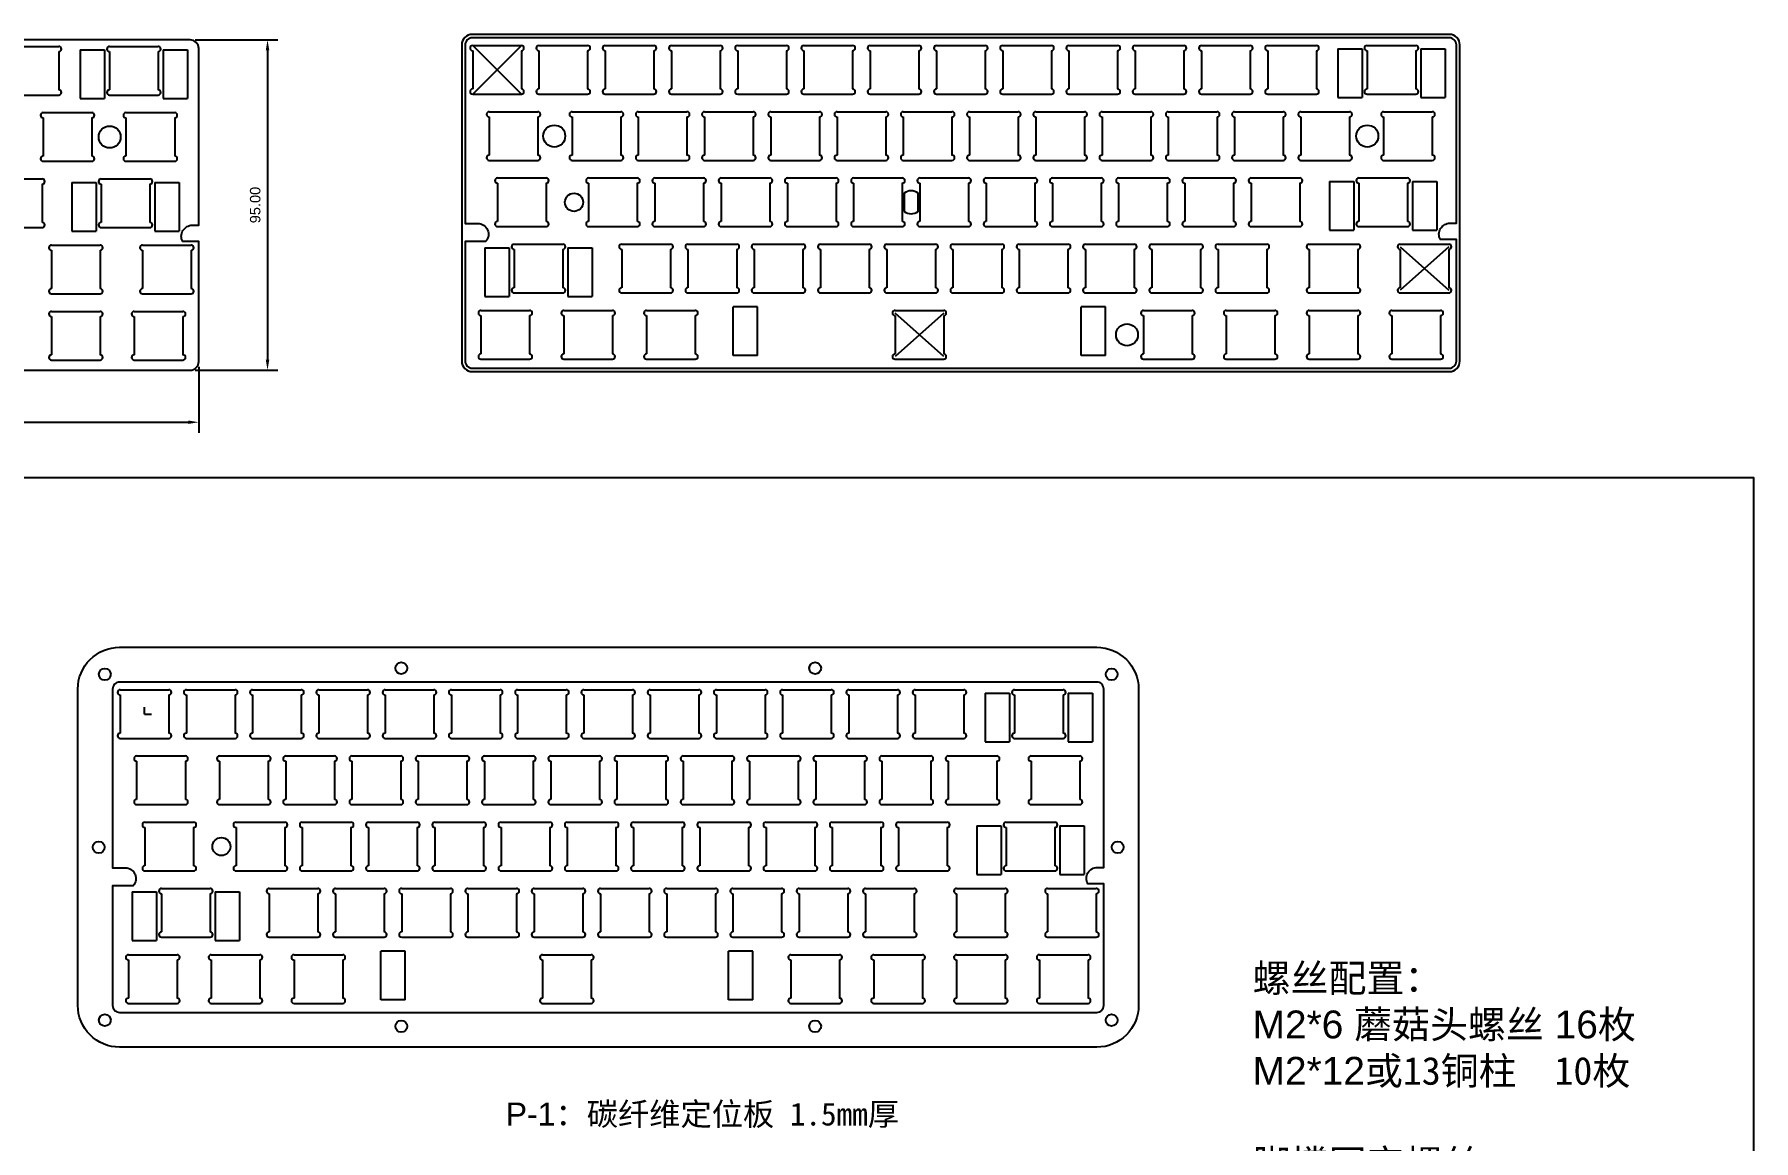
# Model space of a CAD drawing. Header units: millimetres. Extents: x -514 to 1814, y -954 to 381.
# Drawn here: x 225 to 719.4, y 63.1 to 381.2 of the extents above; entities that cross this region are included whole.
import ezdxf

# ---------------------------------------------------------------- set-up
doc = ezdxf.new("R2010")
doc.units = ezdxf.units.MM
doc.layers.get('Defpoints').update_dxf_attribs({"color": 1})
doc.layers.add('mark', color=90, linetype='Continuous', plot=False)
doc.styles.get("Standard").update_dxf_attribs({"font": 'arial.ttf'})
doc.dimstyles.new('Civil-Metric', dxfattribs={"dimtxt": 3, "dimasz": 3, "dimexe": 3, "dimexo": 1.5, "dimgap": 2, "dimtad": 1, "dimzin": 3, "dimdsep": 46, "dimtxsty": 'Standard', "dimcen": 3, "dimazin": 2, "dimtfac": 1, "dimtofl": 0, "dimtmove": 0, "dimatfit": 3, "dimfxl": 1, "dimfrac": 1, "dimtolj": 1, "dimtzin": 0, "dimarcsym": 0})

# ---------------------------------------------------------------- blocks, each defined once
blk = doc.blocks.new('*D1')
at = {"layer": 'Defpoints', "color": 0, "lineweight": -2, "transparency": 16777216}
for p, q in [((271.26, 379.66), (295.05, 379.66)), ((292.05, 376.66), (292.05, 287.66)), ((271.26, 284.66), (295.05, 284.66))]:
    blk.add_line(p, q, dxfattribs=at)
at = {"layer": 'Defpoints', "color": 0, "transparency": 16777216}
for p in [(269.76, 379.66), (269.76, 284.66), (292.05, 284.66)]:
    blk.add_point(p, dxfattribs=at)
for points in [[(291.55, 376.66), (292.55, 376.66), (292.05, 379.66)], [(291.55, 287.66), (292.55, 287.66), (292.05, 284.66)]]:
    blk.add_solid(points, dxfattribs=at)
at = {"layer": 'Defpoints', "color": 0, "transparency": 16777216, "insert": (288.52, 332.16), "char_height": 3, "attachment_point": 5, "rotation": 90}
blk.add_mtext('\\A1;95.00', dxfattribs=at)
blk = doc.blocks.new('*D2')
at = {"layer": 'Defpoints', "color": 0, "lineweight": -2, "transparency": 16777216}
for p, q in [((-12.74, 285.66), (-12.74, 266.69)), ((272.26, 285.66), (272.26, 266.69)), ((-9.74, 269.69), (269.26, 269.69))]:
    blk.add_line(p, q, dxfattribs=at)
at = {"layer": 'Defpoints', "color": 0, "transparency": 16777216}
for p in [(-12.74, 287.16), (272.26, 287.16), (272.26, 269.69)]:
    blk.add_point(p, dxfattribs=at)
for points in [[(-9.74, 270.19), (-9.74, 269.19), (-12.74, 269.69)], [(269.26, 270.19), (269.26, 269.19), (272.26, 269.69)]]:
    blk.add_solid(points, dxfattribs=at)
at = {"layer": 'Defpoints', "color": 0, "transparency": 16777216, "insert": (129.76, 273.22), "char_height": 3, "attachment_point": 5}
blk.add_mtext('\\A1;285.00', dxfattribs=at)

msp = doc.modelspace()

# ---------------------------------------------------------------- linework, layer by layer
for p, q in [((351.039, 378.045), (365.039, 378.045)), ((365.039, 378.045), (351.039, 364.045)), ((351.039, 378.045), (365.039, 364.045)), ((351.039, 376.545), (351.039, 365.545)), ((365.039, 376.545), (365.039, 365.545)), ((370.089, 378.045), (384.089, 378.045)), ((370.089, 376.545), (370.089, 365.545)), ((384.089, 376.545), (384.089, 365.545)), ((389.139, 378.045), (403.139, 378.045)), ((389.139, 376.545), (389.139, 365.545)), ((403.139, 376.545), (403.139, 365.545)), ((408.189, 378.045), (422.189, 378.045)), ((408.189, 376.545), (408.189, 365.545)), ((422.189, 376.545), (422.189, 365.545)), ((427.239, 378.045), (441.239, 378.045)), ((427.239, 376.545), (427.239, 365.545)), ((441.239, 376.545), (441.239, 365.545)), ((446.289, 378.045), (460.289, 378.045)), ((446.289, 376.545), (446.289, 365.545)), ((460.289, 376.545), (460.289, 365.545)), ((465.339, 378.045), (479.339, 378.045)), ((465.339, 376.545), (465.339, 365.545)), ((479.339, 376.545), (479.339, 365.545)), ((484.389, 378.045), (498.389, 378.045)), ((484.389, 376.545), (484.389, 365.545)), ((498.389, 376.545), (498.389, 365.545)), ((503.439, 378.045), (517.439, 378.045)), ((503.439, 376.545), (503.439, 365.545)), ((517.439, 376.545), (517.439, 365.545)), ((522.489, 378.045), (536.489, 378.045)), ((522.489, 376.545), (522.489, 365.545)), ((536.489, 376.545), (536.489, 365.545)), ((541.539, 378.045), (555.539, 378.045)), ((541.539, 376.545), (541.539, 365.545)), ((555.539, 376.545), (555.539, 365.545)), ((560.589, 378.045), (574.589, 378.045)), ((560.589, 376.545), (560.589, 365.545)), ((574.589, 376.545), (574.589, 365.545)), ((579.639, 378.045), (593.639, 378.045)), ((579.639, 376.545), (579.639, 365.545)), ((593.639, 376.545), (593.639, 365.545)), ((599.776, 377.045), (606.776, 377.045)), ((599.776, 377.045), (599.776, 363.045)), ((606.776, 377.045), (606.776, 363.045)), ((608.214, 378.045), (622.214, 378.045)), ((608.214, 376.545), (608.214, 365.545)), ((622.214, 376.545), (622.214, 365.545)), ((623.652, 377.045), (630.652, 377.045)), ((623.652, 377.045), (623.652, 363.045)), ((630.652, 377.045), (630.652, 363.045)), ((351.039, 364.045), (365.039, 364.045)), ((370.089, 364.045), (384.089, 364.045)), ((389.139, 364.045), (403.139, 364.045)), ((408.189, 364.045), (422.189, 364.045)), ((427.239, 364.045), (441.239, 364.045)), ((446.289, 364.045), (460.289, 364.045)), ((465.339, 364.045), (479.339, 364.045)), ((484.389, 364.045), (498.389, 364.045)), ((503.439, 364.045), (517.439, 364.045)), ((522.489, 364.045), (536.489, 364.045)), ((541.539, 364.045), (555.539, 364.045)), ((560.589, 364.045), (574.589, 364.045)), ((579.639, 364.045), (593.639, 364.045)), ((599.776, 363.045), (606.776, 363.045)), ((608.214, 364.045), (622.214, 364.045)), ((623.652, 363.045), (630.652, 363.045)), ((355.801, 358.995), (369.801, 358.995)), ((355.801, 357.495), (355.801, 346.495)), ((369.801, 357.495), (369.801, 346.495)), ((379.614, 358.995), (393.614, 358.995)), ((379.614, 357.495), (379.614, 346.495)), ((393.614, 357.495), (393.614, 346.495)), ((398.664, 358.995), (412.664, 358.995)), ((398.664, 357.495), (398.664, 346.495)), ((412.664, 357.495), (412.664, 346.495)), ((417.714, 358.995), (431.714, 358.995)), ((417.714, 357.495), (417.714, 346.495)), ((431.714, 357.495), (431.714, 346.495)), ((436.764, 358.995), (450.764, 358.995)), ((436.764, 357.495), (436.764, 346.495)), ((450.764, 357.495), (450.764, 346.495)), ((455.814, 358.995), (469.814, 358.995)), ((455.814, 357.495), (455.814, 346.495)), ((469.814, 357.495), (469.814, 346.495)), ((474.864, 358.995), (488.864, 358.995)), ((474.864, 357.495), (474.864, 346.495)), ((488.864, 357.495), (488.864, 346.495)), ((493.914, 358.995), (507.914, 358.995)), ((493.914, 357.495), (493.914, 346.495)), ((507.914, 357.495), (507.914, 346.495)), ((512.964, 358.995), (526.964, 358.995)), ((512.964, 357.495), (512.964, 346.495)), ((526.964, 357.495), (526.964, 346.495)), ((532.014, 358.995), (546.014, 358.995)), ((532.014, 357.495), (532.014, 346.495)), ((546.014, 357.495), (546.014, 346.495)), ((551.064, 358.995), (565.064, 358.995)), ((551.064, 357.495), (551.064, 346.495)), ((565.064, 357.495), (565.064, 346.495)), ((570.114, 358.995), (584.114, 358.995)), ((570.114, 357.495), (570.114, 346.495)), ((584.114, 357.495), (584.114, 346.495)), ((589.164, 358.995), (603.164, 358.995)), ((589.164, 357.495), (589.164, 346.495)), ((603.164, 357.495), (603.164, 346.495)), ((612.976, 358.995), (626.976, 358.995)), ((612.976, 357.495), (612.976, 346.495)), ((626.976, 357.495), (626.976, 346.495)), ((355.801, 344.995), (369.801, 344.995)), ((379.614, 344.995), (393.614, 344.995)), ((398.664, 344.995), (412.664, 344.995)), ((417.714, 344.995), (431.714, 344.995)), ((436.764, 344.995), (450.764, 344.995)), ((455.814, 344.995), (469.814, 344.995)), ((474.864, 344.995), (488.864, 344.995)), ((493.914, 344.995), (507.914, 344.995)), ((512.964, 344.995), (526.964, 344.995)), ((532.014, 344.995), (546.014, 344.995)), ((551.064, 344.995), (565.064, 344.995)), ((570.114, 344.995), (584.114, 344.995)), ((589.164, 344.995), (603.164, 344.995)), ((612.976, 344.995), (626.976, 344.995)), ((358.183, 339.945), (372.183, 339.945)), ((358.183, 338.445), (358.183, 327.445)), ((372.183, 338.445), (372.183, 327.445)), ((384.376, 339.945), (398.376, 339.945)), ((384.376, 338.445), (384.376, 327.445)), ((398.376, 338.445), (398.376, 327.445)), ((403.426, 339.945), (417.426, 339.945)), ((403.426, 338.445), (403.426, 327.445)), ((417.426, 338.445), (417.426, 327.445)), ((422.476, 339.945), (436.476, 339.945)), ((422.476, 338.445), (422.476, 327.445)), ((436.476, 338.445), (436.476, 327.445)), ((441.526, 339.945), (455.526, 339.945)), ((441.526, 338.445), (441.526, 327.445)), ((455.526, 338.445), (455.526, 327.445)), ((460.576, 339.945), (474.576, 339.945)), ((460.576, 338.445), (460.576, 327.445)), ((474.576, 338.445), (474.576, 327.445)), ((479.626, 339.945), (493.626, 339.945)), ((479.626, 338.445), (479.626, 327.445)), ((493.626, 338.445), (493.626, 327.445)), ((498.676, 339.945), (512.676, 339.945)), ((498.676, 338.445), (498.676, 327.445)), ((512.676, 338.445), (512.676, 327.445)), ((517.726, 339.945), (531.726, 339.945)), ((517.726, 338.445), (517.726, 327.445)), ((531.726, 338.445), (531.726, 327.445)), ((536.776, 339.945), (550.776, 339.945)), ((536.776, 338.445), (536.776, 327.445)), ((550.776, 338.445), (550.776, 327.445)), ((555.826, 339.945), (569.826, 339.945)), ((555.826, 338.445), (555.826, 327.445)), ((569.826, 338.445), (569.826, 327.445)), ((574.876, 339.945), (588.876, 339.945)), ((574.876, 338.445), (574.876, 327.445)), ((588.876, 338.445), (588.876, 327.445)), ((597.395, 338.945), (604.395, 338.945)), ((597.395, 338.945), (597.395, 324.945)), ((604.395, 338.945), (604.395, 324.945)), ((605.833, 339.945), (619.833, 339.945)), ((605.833, 338.445), (605.833, 327.445)), ((619.833, 338.445), (619.833, 327.445)), ((621.271, 338.945), (628.271, 338.945)), ((621.271, 338.945), (621.271, 324.945)), ((628.271, 338.945), (628.271, 324.945)), ((358.183, 325.945), (372.183, 325.945)), ((384.376, 325.945), (398.376, 325.945)), ((403.426, 325.945), (417.426, 325.945)), ((422.476, 325.945), (436.476, 325.945)), ((441.526, 325.945), (455.526, 325.945)), ((460.576, 325.945), (474.576, 325.945)), ((479.626, 325.945), (493.626, 325.945)), ((498.676, 325.945), (512.676, 325.945)), ((517.726, 325.945), (531.726, 325.945)), ((536.776, 325.945), (550.776, 325.945)), ((555.826, 325.945), (569.826, 325.945)), ((574.876, 325.945), (588.876, 325.945)), ((597.395, 324.945), (604.395, 324.945)), ((605.833, 325.945), (619.833, 325.945)), ((621.271, 324.945), (628.271, 324.945)), ((354.507, 319.895), (361.507, 319.895)), ((354.507, 319.895), (354.507, 305.895)), ((361.507, 319.895), (361.507, 305.895)), ((362.945, 320.895), (376.945, 320.895)), ((362.945, 319.395), (362.945, 308.395)), ((376.945, 319.395), (376.945, 308.395)), ((378.383, 319.895), (385.383, 319.895)), ((378.383, 319.895), (378.383, 305.895)), ((385.383, 319.895), (385.383, 305.895)), ((393.901, 320.895), (407.901, 320.895)), ((393.901, 319.395), (393.901, 308.395)), ((407.901, 319.395), (407.901, 308.395)), ((412.951, 320.895), (426.951, 320.895)), ((412.951, 319.395), (412.951, 308.395)), ((426.951, 319.395), (426.951, 308.395)), ((432.001, 320.895), (446.001, 320.895)), ((432.001, 319.395), (432.001, 308.395)), ((446.001, 319.395), (446.001, 308.395)), ((451.051, 320.895), (465.051, 320.895)), ((451.051, 319.395), (451.051, 308.395)), ((465.051, 319.395), (465.051, 308.395)), ((470.101, 320.895), (484.101, 320.895)), ((470.101, 319.395), (470.101, 308.395)), ((484.101, 319.395), (484.101, 308.395)), ((489.151, 320.895), (503.151, 320.895)), ((489.151, 319.395), (489.151, 308.395)), ((503.151, 319.395), (503.151, 308.395)), ((508.201, 320.895), (522.201, 320.895)), ((508.201, 319.395), (508.201, 308.395)), ((522.201, 319.395), (522.201, 308.395)), ((527.251, 320.895), (541.251, 320.895)), ((527.251, 319.395), (527.251, 308.395)), ((541.251, 319.395), (541.251, 308.395)), ((546.301, 320.895), (560.301, 320.895)), ((546.301, 319.395), (546.301, 308.395)), ((560.301, 319.395), (560.301, 308.395)), ((565.351, 320.895), (579.351, 320.895)), ((565.351, 319.395), (565.351, 308.395)), ((579.351, 319.395), (579.351, 308.395)), ((591.545, 320.895), (605.545, 320.895)), ((591.545, 319.395), (591.545, 308.395)), ((605.545, 319.395), (605.545, 308.395)), ((617.739, 320.895), (631.739, 320.895)), ((631.739, 320.145), (617.739, 307.645)), ((617.739, 320.145), (631.739, 307.645)), ((617.739, 319.395), (617.739, 308.395)), ((631.739, 319.395), (631.739, 308.395)), ((362.945, 306.895), (376.945, 306.895)), ((393.901, 306.895), (407.901, 306.895)), ((412.951, 306.895), (426.951, 306.895)), ((432.001, 306.895), (446.001, 306.895)), ((451.051, 306.895), (465.051, 306.895)), ((470.101, 306.895), (484.101, 306.895)), ((489.151, 306.895), (503.151, 306.895)), ((508.201, 306.895), (522.201, 306.895)), ((527.251, 306.895), (541.251, 306.895)), ((546.301, 306.895), (560.301, 306.895)), ((565.351, 306.895), (579.351, 306.895)), ((591.545, 306.895), (605.545, 306.895)), ((617.739, 306.895), (631.739, 306.895)), ((353.42, 301.845), (367.42, 301.845)), ((354.507, 305.895), (361.507, 305.895)), ((377.233, 301.845), (391.233, 301.845)), ((378.383, 305.895), (385.383, 305.895)), ((401.045, 301.845), (415.045, 301.845)), ((425.983, 288.845), (425.983, 302.845)), ((432.983, 302.845), (425.983, 302.845)), ((432.983, 288.845), (432.983, 302.845)), ((472.483, 301.845), (486.483, 301.845)), ((525.983, 288.845), (525.983, 302.845)), ((532.983, 302.845), (525.983, 302.845)), ((532.983, 288.845), (532.983, 302.845)), ((543.92, 301.845), (557.92, 301.845)), ((567.733, 301.845), (581.733, 301.845)), ((591.545, 301.845), (605.545, 301.845)), ((615.358, 301.845), (629.358, 301.845)), ((353.42, 300.345), (353.42, 289.345)), ((367.42, 300.345), (367.42, 289.345)), ((377.233, 300.345), (377.233, 289.345)), ((391.233, 300.345), (391.233, 289.345)), ((401.045, 300.345), (401.045, 289.345)), ((415.045, 300.345), (415.045, 289.345)), ((486.483, 301.095), (472.483, 288.595)), ((486.483, 288.595), (472.483, 301.095)), ((472.483, 300.345), (472.483, 289.345)), ((486.483, 300.345), (486.483, 289.345)), ((543.92, 300.345), (543.92, 289.345)), ((557.92, 300.345), (557.92, 289.345)), ((567.733, 300.345), (567.733, 289.345)), ((581.733, 300.345), (581.733, 289.345)), ((591.545, 300.345), (591.545, 289.345)), ((605.545, 300.345), (605.545, 289.345)), ((615.358, 300.345), (615.358, 289.345)), ((629.358, 300.345), (629.358, 289.345)), ((353.42, 287.845), (367.42, 287.845)), ((377.233, 287.845), (391.233, 287.845)), ((401.045, 287.845), (415.045, 287.845)), ((432.983, 288.845), (425.983, 288.845)), ((472.483, 287.845), (486.483, 287.845)), ((532.983, 288.845), (525.983, 288.845)), ((543.92, 287.845), (557.92, 287.845)), ((567.733, 287.845), (581.733, 287.845)), ((591.545, 287.845), (605.545, 287.845)), ((615.358, 287.845), (629.358, 287.845)), ((249.661, 192.751), (263.661, 192.751)), ((249.661, 191.251), (249.661, 180.251)), ((263.661, 191.251), (263.661, 180.251)), ((268.711, 192.751), (282.711, 192.751)), ((268.711, 191.251), (268.711, 180.251)), ((282.711, 191.251), (282.711, 180.251)), ((287.761, 192.751), (301.761, 192.751)), ((287.761, 191.251), (287.761, 180.251)), ((301.761, 191.251), (301.761, 180.251)), ((306.811, 192.751), (320.811, 192.751)), ((306.811, 191.251), (306.811, 180.251)), ((320.811, 191.251), (320.811, 180.251)), ((325.861, 192.751), (339.861, 192.751)), ((325.861, 191.251), (325.861, 180.251)), ((339.861, 191.251), (339.861, 180.251)), ((344.911, 192.751), (358.911, 192.751)), ((344.911, 191.251), (344.911, 180.251)), ((358.911, 191.251), (358.911, 180.251)), ((363.961, 192.751), (377.961, 192.751)), ((363.961, 191.251), (363.961, 180.251)), ((377.961, 191.251), (377.961, 180.251)), ((383.011, 192.751), (397.011, 192.751)), ((383.011, 191.251), (383.011, 180.251)), ((397.011, 191.251), (397.011, 180.251)), ((402.061, 192.751), (416.061, 192.751)), ((402.061, 191.251), (402.061, 180.251)), ((416.061, 191.251), (416.061, 180.251)), ((421.111, 192.751), (435.111, 192.751)), ((421.111, 191.251), (421.111, 180.251)), ((435.111, 191.251), (435.111, 180.251)), ((440.161, 192.751), (454.161, 192.751)), ((440.161, 191.251), (440.161, 180.251)), ((454.161, 191.251), (454.161, 180.251)), ((459.211, 192.751), (473.211, 192.751)), ((459.211, 191.251), (459.211, 180.251)), ((473.211, 191.251), (473.211, 180.251)), ((478.261, 192.751), (492.261, 192.751)), ((478.261, 191.251), (478.261, 180.251)), ((492.261, 191.251), (492.261, 180.251)), ((498.398, 191.751), (505.398, 191.751)), ((498.398, 191.751), (498.398, 177.751)), ((505.398, 191.751), (505.398, 177.751)), ((506.836, 192.751), (520.836, 192.751)), ((506.836, 191.251), (506.836, 180.251)), ((520.836, 191.251), (520.836, 180.251)), ((522.274, 191.751), (529.274, 191.751)), ((522.274, 191.751), (522.274, 177.751)), ((529.274, 191.751), (529.274, 177.751)), ((249.661, 178.751), (263.661, 178.751)), ((268.711, 178.751), (282.711, 178.751)), ((287.761, 178.751), (301.761, 178.751)), ((306.811, 178.751), (320.811, 178.751)), ((325.861, 178.751), (339.861, 178.751)), ((344.911, 178.751), (358.911, 178.751)), ((363.961, 178.751), (377.961, 178.751)), ((383.011, 178.751), (397.011, 178.751)), ((402.061, 178.751), (416.061, 178.751)), ((421.111, 178.751), (435.111, 178.751)), ((440.161, 178.751), (454.161, 178.751)), ((459.211, 178.751), (473.211, 178.751)), ((478.261, 178.751), (492.261, 178.751)), ((506.836, 178.751), (520.836, 178.751)), ((254.423, 173.701), (268.423, 173.701)), ((278.236, 173.701), (292.236, 173.701)), ((297.286, 173.701), (311.286, 173.701)), ((316.336, 173.701), (330.336, 173.701)), ((335.386, 173.701), (349.386, 173.701)), ((354.436, 173.701), (368.436, 173.701)), ((373.486, 173.701), (387.486, 173.701)), ((392.536, 173.701), (406.536, 173.701)), ((411.586, 173.701), (425.586, 173.701)), ((430.636, 173.701), (444.636, 173.701)), ((449.686, 173.701), (463.686, 173.701)), ((468.736, 173.701), (482.736, 173.701)), ((487.786, 173.701), (501.786, 173.701)), ((498.398, 177.751), (505.398, 177.751)), ((511.598, 173.701), (525.598, 173.701)), ((522.274, 177.751), (529.274, 177.751)), ((254.423, 172.201), (254.423, 161.201)), ((268.423, 172.201), (268.423, 161.201)), ((278.236, 172.201), (278.236, 161.201)), ((292.236, 172.201), (292.236, 161.201)), ((297.286, 172.201), (297.286, 161.201)), ((311.286, 172.201), (311.286, 161.201)), ((316.336, 172.201), (316.336, 161.201)), ((330.336, 172.201), (330.336, 161.201)), ((335.386, 172.201), (335.386, 161.201)), ((349.386, 172.201), (349.386, 161.201)), ((354.436, 172.201), (354.436, 161.201)), ((368.436, 172.201), (368.436, 161.201)), ((373.486, 172.201), (373.486, 161.201)), ((387.486, 172.201), (387.486, 161.201)), ((392.536, 172.201), (392.536, 161.201)), ((406.536, 172.201), (406.536, 161.201)), ((411.586, 172.201), (411.586, 161.201)), ((425.586, 172.201), (425.586, 161.201)), ((430.636, 172.201), (430.636, 161.201)), ((444.636, 172.201), (444.636, 161.201)), ((449.686, 172.201), (449.686, 161.201)), ((463.686, 172.201), (463.686, 161.201)), ((468.736, 172.201), (468.736, 161.201)), ((482.736, 172.201), (482.736, 161.201)), ((487.786, 172.201), (487.786, 161.201)), ((501.786, 172.201), (501.786, 161.201)), ((511.598, 172.201), (511.598, 161.201)), ((525.598, 172.201), (525.598, 161.201)), ((254.423, 159.701), (268.423, 159.701)), ((278.236, 159.701), (292.236, 159.701)), ((297.286, 159.701), (311.286, 159.701)), ((316.336, 159.701), (330.336, 159.701)), ((335.386, 159.701), (349.386, 159.701)), ((354.436, 159.701), (368.436, 159.701)), ((373.486, 159.701), (387.486, 159.701)), ((392.536, 159.701), (406.536, 159.701)), ((411.586, 159.701), (425.586, 159.701)), ((430.636, 159.701), (444.636, 159.701)), ((449.686, 159.701), (463.686, 159.701)), ((468.736, 159.701), (482.736, 159.701)), ((487.786, 159.701), (501.786, 159.701)), ((511.598, 159.701), (525.598, 159.701)), ((256.805, 154.651), (270.805, 154.651)), ((282.998, 154.651), (296.998, 154.651)), ((302.048, 154.651), (316.048, 154.651)), ((321.098, 154.651), (335.098, 154.651)), ((340.148, 154.651), (354.148, 154.651)), ((359.198, 154.651), (373.198, 154.651)), ((378.248, 154.651), (392.248, 154.651)), ((397.298, 154.651), (411.298, 154.651)), ((416.348, 154.651), (430.348, 154.651)), ((435.398, 154.651), (449.398, 154.651)), ((454.448, 154.651), (468.448, 154.651)), ((473.498, 154.651), (487.498, 154.651)), ((496.017, 153.651), (503.017, 153.651)), ((496.017, 153.651), (496.017, 139.651)), ((503.017, 153.651), (503.017, 139.651)), ((504.455, 154.651), (518.455, 154.651)), ((519.893, 153.651), (526.893, 153.651)), ((519.893, 153.651), (519.893, 139.651)), ((526.893, 153.651), (526.893, 139.651)), ((256.805, 153.151), (256.805, 142.151)), ((270.805, 153.151), (270.805, 142.151)), ((282.998, 153.151), (282.998, 142.151)), ((296.998, 153.151), (296.998, 142.151)), ((302.048, 153.151), (302.048, 142.151)), ((316.048, 153.151), (316.048, 142.151)), ((321.098, 153.151), (321.098, 142.151)), ((335.098, 153.151), (335.098, 142.151)), ((340.148, 153.151), (340.148, 142.151)), ((354.148, 153.151), (354.148, 142.151)), ((359.198, 153.151), (359.198, 142.151)), ((373.198, 153.151), (373.198, 142.151)), ((378.248, 153.151), (378.248, 142.151)), ((392.248, 153.151), (392.248, 142.151)), ((397.298, 153.151), (397.298, 142.151)), ((411.298, 153.151), (411.298, 142.151)), ((416.348, 153.151), (416.348, 142.151)), ((430.348, 153.151), (430.348, 142.151)), ((435.398, 153.151), (435.398, 142.151)), ((449.398, 153.151), (449.398, 142.151)), ((454.448, 153.151), (454.448, 142.151)), ((468.448, 153.151), (468.448, 142.151)), ((473.498, 153.151), (473.498, 142.151)), ((487.498, 153.151), (487.498, 142.151)), ((504.455, 153.151), (504.455, 142.151)), ((518.455, 153.151), (518.455, 142.151)), ((256.805, 140.651), (270.805, 140.651)), ((282.998, 140.651), (296.998, 140.651)), ((302.048, 140.651), (316.048, 140.651)), ((321.098, 140.651), (335.098, 140.651)), ((340.148, 140.651), (354.148, 140.651)), ((359.198, 140.651), (373.198, 140.651)), ((378.248, 140.651), (392.248, 140.651)), ((397.298, 140.651), (411.298, 140.651)), ((416.348, 140.651), (430.348, 140.651)), ((435.398, 140.651), (449.398, 140.651)), ((454.448, 140.651), (468.448, 140.651)), ((473.498, 140.651), (487.498, 140.651)), ((496.017, 139.651), (503.017, 139.651)), ((504.455, 140.651), (518.455, 140.651)), ((519.893, 139.651), (526.893, 139.651)), ((253.129, 134.601), (260.129, 134.601)), ((253.129, 134.601), (253.129, 120.601)), ((260.129, 134.601), (260.129, 120.601)), ((261.567, 135.601), (275.567, 135.601)), ((261.567, 134.101), (261.567, 123.101)), ((275.567, 134.101), (275.567, 123.101)), ((277.005, 134.601), (284.005, 134.601)), ((277.005, 134.601), (277.005, 120.601)), ((284.005, 134.601), (284.005, 120.601)), ((292.523, 135.601), (306.523, 135.601)), ((292.523, 134.101), (292.523, 123.101)), ((306.523, 134.101), (306.523, 123.101)), ((311.573, 135.601), (325.573, 135.601)), ((311.573, 134.101), (311.573, 123.101)), ((325.573, 134.101), (325.573, 123.101)), ((330.623, 135.601), (344.623, 135.601)), ((330.623, 134.101), (330.623, 123.101)), ((344.623, 134.101), (344.623, 123.101)), ((349.673, 135.601), (363.673, 135.601)), ((349.673, 134.101), (349.673, 123.101)), ((363.673, 134.101), (363.673, 123.101)), ((368.723, 135.601), (382.723, 135.601)), ((368.723, 134.101), (368.723, 123.101)), ((382.723, 134.101), (382.723, 123.101)), ((387.773, 135.601), (401.773, 135.601)), ((387.773, 134.101), (387.773, 123.101)), ((401.773, 134.101), (401.773, 123.101)), ((406.823, 135.601), (420.823, 135.601)), ((406.823, 134.101), (406.823, 123.101)), ((420.823, 134.101), (420.823, 123.101)), ((425.873, 135.601), (439.873, 135.601)), ((425.873, 134.101), (425.873, 123.101)), ((439.873, 134.101), (439.873, 123.101)), ((444.923, 135.601), (458.923, 135.601)), ((444.923, 134.101), (444.923, 123.101)), ((458.923, 134.101), (458.923, 123.101)), ((463.973, 135.601), (477.973, 135.601)), ((463.973, 134.101), (463.973, 123.101)), ((477.973, 134.101), (477.973, 123.101)), ((490.167, 135.601), (504.167, 135.601)), ((490.167, 134.101), (490.167, 123.101)), ((504.167, 134.101), (504.167, 123.101)), ((516.361, 135.601), (530.361, 135.601)), ((516.361, 134.101), (516.361, 123.101)), ((530.361, 134.101), (530.361, 123.101)), ((253.129, 120.601), (260.129, 120.601)), ((261.567, 121.601), (275.567, 121.601)), ((277.005, 120.601), (284.005, 120.601)), ((292.523, 121.601), (306.523, 121.601)), ((311.573, 121.601), (325.573, 121.601)), ((330.623, 121.601), (344.623, 121.601)), ((349.673, 121.601), (363.673, 121.601)), ((368.723, 121.601), (382.723, 121.601)), ((387.773, 121.601), (401.773, 121.601)), ((406.823, 121.601), (420.823, 121.601)), ((425.873, 121.601), (439.873, 121.601)), ((444.923, 121.601), (458.923, 121.601)), ((463.973, 121.601), (477.973, 121.601)), ((490.167, 121.601), (504.167, 121.601)), ((516.361, 121.601), (530.361, 121.601)), ((252.042, 116.551), (266.042, 116.551)), ((252.042, 115.051), (252.042, 104.051)), ((266.042, 115.051), (266.042, 104.051)), ((275.855, 116.551), (289.855, 116.551)), ((275.855, 115.051), (275.855, 104.051)), ((289.855, 115.051), (289.855, 104.051)), ((299.667, 116.551), (313.667, 116.551)), ((299.667, 115.051), (299.667, 104.051)), ((313.667, 115.051), (313.667, 104.051)), ((324.605, 103.551), (324.605, 117.551)), ((331.605, 117.551), (324.605, 117.551)), ((331.605, 103.551), (331.605, 117.551)), ((371.105, 116.551), (385.105, 116.551)), ((371.105, 115.051), (371.105, 104.051)), ((385.105, 115.051), (385.105, 104.051)), ((424.605, 103.551), (424.605, 117.551)), ((431.605, 117.551), (424.605, 117.551)), ((431.605, 103.551), (431.605, 117.551)), ((442.542, 116.551), (456.542, 116.551)), ((442.542, 115.051), (442.542, 104.051)), ((456.542, 115.051), (456.542, 104.051)), ((466.355, 116.551), (480.355, 116.551)), ((466.355, 115.051), (466.355, 104.051)), ((480.355, 115.051), (480.355, 104.051)), ((490.167, 116.551), (504.167, 116.551)), ((490.167, 115.051), (490.167, 104.051)), ((504.167, 115.051), (504.167, 104.051)), ((513.98, 116.551), (527.98, 116.551)), ((513.98, 115.051), (513.98, 104.051)), ((527.98, 115.051), (527.98, 104.051)), ((252.042, 102.551), (266.042, 102.551)), ((275.855, 102.551), (289.855, 102.551)), ((299.667, 102.551), (313.667, 102.551)), ((331.605, 103.551), (324.605, 103.551)), ((371.105, 102.551), (385.105, 102.551)), ((431.605, 103.551), (424.605, 103.551)), ((442.542, 102.551), (456.542, 102.551)), ((466.355, 102.551), (480.355, 102.551)), ((490.167, 102.551), (504.167, 102.551)), ((513.98, 102.551), (527.98, 102.551))]:
    msp.add_line(p, q)
for points in [[(347.889, 287.245, 0.4142136), (350.889, 284.245), (631.889, 284.245, 0.4142136), (634.889, 287.245), (634.889, 378.245, 0.4142136), (631.889, 381.245), (350.889, 381.245, 0.4142136), (347.889, 378.245)], [(475.076, 330.339, 0.3428924), (479.126, 330.339), (479.126, 335.551, 0.3428924), (475.076, 335.551)], [(530.511, 89.951), (249.511, 89.951, -0.4142136), (237.511, 101.951), (237.511, 192.951, -0.4142136), (249.511, 204.951), (530.511, 204.951, -0.4142136), (542.511, 192.951), (542.511, 101.951, -0.4142136)]]:
    msp.add_lwpolyline(points, format="xyb", close=True)
msp.add_lwpolyline([(-513.821, 253.79), (719.362, 253.79), (719.362, -242.948), (-513.821, -242.948)], close=True)
for centre, radius in [((374.501, 351.995), 3.15), ((608.276, 351.995), 3.15), ((380.183, 332.945), 2.6), ((539.189, 294.845), 3.15), ((245.268, 197.194), 1.7), ((330.511, 198.951), 1.7), ((449.511, 198.951), 1.7), ((534.754, 197.194), 1.7), ((243.511, 147.451), 1.7), ((278.805, 147.651), 2.6), ((536.511, 147.451), 1.7), ((245.268, 97.709), 1.7), ((534.754, 97.709), 1.7), ((330.511, 95.951), 1.7), ((449.511, 95.951), 1.7)]:
    msp.add_circle(centre, radius)
for centre, start, end in [((351.039, 377.295), 90, 270), ((365.039, 377.295), 270, 90), ((370.089, 377.295), 90, 270), ((384.089, 377.295), 270, 90), ((389.139, 377.295), 90, 270), ((403.139, 377.295), 270, 90), ((408.189, 377.295), 90, 270), ((422.189, 377.295), 270, 90), ((427.239, 377.295), 90, 270), ((441.239, 377.295), 270, 90), ((446.289, 377.295), 90, 270), ((460.289, 377.295), 270, 90), ((465.339, 377.295), 90, 270), ((479.339, 377.295), 270, 90), ((484.389, 377.295), 90, 270), ((498.389, 377.295), 270, 90), ((503.439, 377.295), 90, 270), ((517.439, 377.295), 270, 90), ((522.489, 377.295), 90, 270), ((536.489, 377.295), 270, 90), ((541.539, 377.295), 90, 270), ((555.539, 377.295), 270, 90), ((560.589, 377.295), 90, 270), ((574.589, 377.295), 270, 90), ((579.639, 377.295), 90, 270), ((593.639, 377.295), 270, 90), ((608.214, 377.295), 90, 270), ((622.214, 377.295), 270, 90), ((351.039, 364.795), 90, 270), ((365.039, 364.795), 270, 90), ((370.089, 364.795), 90, 270), ((384.089, 364.795), 270, 90), ((389.139, 364.795), 90, 270), ((403.139, 364.795), 270, 90), ((408.189, 364.795), 90, 270), ((422.189, 364.795), 270, 90), ((427.239, 364.795), 90, 270), ((441.239, 364.795), 270, 90), ((446.289, 364.795), 90, 270), ((460.289, 364.795), 270, 90), ((465.339, 364.795), 90, 270), ((479.339, 364.795), 270, 90), ((484.389, 364.795), 90, 270), ((498.389, 364.795), 270, 90), ((503.439, 364.795), 90, 270), ((517.439, 364.795), 270, 90), ((522.489, 364.795), 90, 270), ((536.489, 364.795), 270, 90), ((541.539, 364.795), 90, 270), ((555.539, 364.795), 270, 90), ((560.589, 364.795), 90, 270), ((574.589, 364.795), 270, 90), ((579.639, 364.795), 90, 270), ((593.639, 364.795), 270, 90), ((608.214, 364.795), 90, 270), ((622.214, 364.795), 270, 90), ((355.801, 358.245), 90, 270), ((369.801, 358.245), 270, 90), ((379.614, 358.245), 90, 270), ((393.614, 358.245), 270, 90), ((398.664, 358.245), 90, 270), ((412.664, 358.245), 270, 90), ((417.714, 358.245), 90, 270), ((431.714, 358.245), 270, 90), ((436.764, 358.245), 90, 270), ((450.764, 358.245), 270, 90), ((455.814, 358.245), 90, 270), ((469.814, 358.245), 270, 90), ((474.864, 358.245), 90, 270), ((488.864, 358.245), 270, 90), ((493.914, 358.245), 90, 270), ((507.914, 358.245), 270, 90), ((512.964, 358.245), 90, 270), ((526.964, 358.245), 270, 90), ((532.014, 358.245), 90, 270), ((546.014, 358.245), 270, 90), ((551.064, 358.245), 90, 270), ((565.064, 358.245), 270, 90), ((570.114, 358.245), 90, 270), ((584.114, 358.245), 270, 90), ((589.164, 358.245), 90, 270), ((603.164, 358.245), 270, 90), ((612.976, 358.245), 90, 270), ((626.976, 358.245), 270, 90), ((355.801, 345.745), 90, 270), ((369.801, 345.745), 270, 90), ((379.614, 345.745), 90, 270), ((393.614, 345.745), 270, 90), ((398.664, 345.745), 90, 270), ((412.664, 345.745), 270, 90), ((417.714, 345.745), 90, 270), ((431.714, 345.745), 270, 90), ((436.764, 345.745), 90, 270), ((450.764, 345.745), 270, 90), ((455.814, 345.745), 90, 270), ((469.814, 345.745), 270, 90), ((474.864, 345.745), 90, 270), ((488.864, 345.745), 270, 90), ((493.914, 345.745), 90, 270), ((507.914, 345.745), 270, 90), ((512.964, 345.745), 90, 270), ((526.964, 345.745), 270, 90), ((532.014, 345.745), 90, 270), ((546.014, 345.745), 270, 90), ((551.064, 345.745), 90, 270), ((565.064, 345.745), 270, 90), ((570.114, 345.745), 90, 270), ((584.114, 345.745), 270, 90), ((589.164, 345.745), 90, 270), ((603.164, 345.745), 270, 90), ((612.976, 345.745), 90, 270), ((626.976, 345.745), 270, 90), ((358.183, 339.195), 90, 270), ((372.183, 339.195), 270, 90), ((384.376, 339.195), 90, 270), ((398.376, 339.195), 270, 90), ((403.426, 339.195), 90, 270), ((417.426, 339.195), 270, 90), ((422.476, 339.195), 90, 270), ((436.476, 339.195), 270, 90), ((441.526, 339.195), 90, 270), ((455.526, 339.195), 270, 90), ((460.576, 339.195), 90, 270), ((474.576, 339.195), 270, 90), ((479.626, 339.195), 90, 270), ((493.626, 339.195), 270, 90), ((498.676, 339.195), 90, 270), ((512.676, 339.195), 270, 90), ((517.726, 339.195), 90, 270), ((531.726, 339.195), 270, 90), ((536.776, 339.195), 90, 270), ((550.776, 339.195), 270, 90), ((555.826, 339.195), 90, 270), ((569.826, 339.195), 270, 90), ((574.876, 339.195), 90, 270), ((588.876, 339.195), 270, 90), ((605.833, 339.195), 90, 270), ((619.833, 339.195), 270, 90), ((358.183, 326.695), 90, 270), ((372.183, 326.695), 270, 90), ((384.376, 326.695), 90, 270), ((398.376, 326.695), 270, 90), ((403.426, 326.695), 90, 270), ((417.426, 326.695), 270, 90), ((422.476, 326.695), 90, 270), ((436.476, 326.695), 270, 90), ((441.526, 326.695), 90, 270), ((455.526, 326.695), 270, 90), ((460.576, 326.695), 90, 270), ((474.576, 326.695), 270, 90), ((479.626, 326.695), 90, 270), ((493.626, 326.695), 270, 90), ((498.676, 326.695), 90, 270), ((512.676, 326.695), 270, 90), ((517.726, 326.695), 90, 270), ((531.726, 326.695), 270, 90), ((536.776, 326.695), 90, 270), ((550.776, 326.695), 270, 90), ((555.826, 326.695), 90, 270), ((569.826, 326.695), 270, 90), ((574.876, 326.695), 90, 270), ((588.876, 326.695), 270, 90), ((605.833, 326.695), 90, 270), ((619.833, 326.695), 270, 90), ((362.945, 320.145), 90, 270), ((376.945, 320.145), 270, 90), ((393.901, 320.145), 90, 270), ((407.901, 320.145), 270, 90), ((412.951, 320.145), 90, 270), ((426.951, 320.145), 270, 90), ((432.001, 320.145), 90, 270), ((446.001, 320.145), 270, 90), ((451.051, 320.145), 90, 270), ((465.051, 320.145), 270, 90), ((470.101, 320.145), 90, 270), ((484.101, 320.145), 270, 90), ((489.151, 320.145), 90, 270), ((503.151, 320.145), 270, 90), ((508.201, 320.145), 90, 270), ((522.201, 320.145), 270, 90), ((527.251, 320.145), 90, 270), ((541.251, 320.145), 270, 90), ((546.301, 320.145), 90, 270), ((560.301, 320.145), 270, 90), ((565.351, 320.145), 90, 270), ((579.351, 320.145), 270, 90), ((591.545, 320.145), 90, 270), ((605.545, 320.145), 270, 90), ((617.739, 320.145), 90, 270), ((631.739, 320.145), 270, 90), ((362.945, 307.645), 90, 270), ((376.945, 307.645), 270, 90), ((393.901, 307.645), 90, 270), ((407.901, 307.645), 270, 90), ((412.951, 307.645), 90, 270), ((426.951, 307.645), 270, 90), ((432.001, 307.645), 90, 270), ((446.001, 307.645), 270, 90), ((451.051, 307.645), 90, 270), ((465.051, 307.645), 270, 90), ((470.101, 307.645), 90, 270), ((484.101, 307.645), 270, 90), ((489.151, 307.645), 90, 270), ((503.151, 307.645), 270, 90), ((508.201, 307.645), 90, 270), ((522.201, 307.645), 270, 90), ((527.251, 307.645), 90, 270), ((541.251, 307.645), 270, 90), ((546.301, 307.645), 90, 270), ((560.301, 307.645), 270, 90), ((565.351, 307.645), 90, 270), ((579.351, 307.645), 270, 90), ((591.545, 307.645), 90, 270), ((605.545, 307.645), 270, 90), ((617.739, 307.645), 90, 270), ((631.739, 307.645), 270, 90), ((353.42, 301.095), 90, 270), ((367.42, 301.095), 270, 90), ((377.233, 301.095), 90, 270), ((391.233, 301.095), 270, 90), ((401.045, 301.095), 90, 270), ((415.045, 301.095), 270, 90), ((472.483, 301.095), 90, 270), ((486.483, 301.095), 270, 90), ((543.92, 301.095), 90, 270), ((557.92, 301.095), 270, 90), ((567.733, 301.095), 90, 270), ((581.733, 301.095), 270, 90), ((591.545, 301.095), 90, 270), ((605.545, 301.095), 270, 90), ((615.358, 301.095), 90, 270), ((629.358, 301.095), 270, 90), ((353.42, 288.595), 90, 270), ((367.42, 288.595), 270, 90), ((377.233, 288.595), 90, 270), ((391.233, 288.595), 270, 90), ((401.045, 288.595), 90, 270), ((415.045, 288.595), 270, 90), ((472.483, 288.595), 90, 270), ((486.483, 288.595), 270, 90), ((543.92, 288.595), 90, 270), ((557.92, 288.595), 270, 90), ((567.733, 288.595), 90, 270), ((581.733, 288.595), 270, 90), ((591.545, 288.595), 90, 270), ((605.545, 288.595), 270, 90), ((615.358, 288.595), 90, 270), ((629.358, 288.595), 270, 90), ((249.661, 192.001), 90, 270), ((263.661, 192.001), 270, 90), ((268.711, 192.001), 90, 270), ((282.711, 192.001), 270, 90), ((287.761, 192.001), 90, 270), ((301.761, 192.001), 270, 90), ((306.811, 192.001), 90, 270), ((320.811, 192.001), 270, 90), ((325.861, 192.001), 90, 270), ((339.861, 192.001), 270, 90), ((344.911, 192.001), 90, 270), ((358.911, 192.001), 270, 90), ((363.961, 192.001), 90, 270), ((377.961, 192.001), 270, 90), ((383.011, 192.001), 90, 270), ((397.011, 192.001), 270, 90), ((402.061, 192.001), 90, 270), ((416.061, 192.001), 270, 90), ((421.111, 192.001), 90, 270), ((435.111, 192.001), 270, 90), ((440.161, 192.001), 90, 270), ((454.161, 192.001), 270, 90), ((459.211, 192.001), 90, 270), ((473.211, 192.001), 270, 90), ((478.261, 192.001), 90, 270), ((492.261, 192.001), 270, 90), ((506.836, 192.001), 90, 270), ((520.836, 192.001), 270, 90), ((249.661, 179.501), 90, 270), ((263.661, 179.501), 270, 90), ((268.711, 179.501), 90, 270), ((282.711, 179.501), 270, 90), ((287.761, 179.501), 90, 270), ((301.761, 179.501), 270, 90), ((306.811, 179.501), 90, 270), ((320.811, 179.501), 270, 90), ((325.861, 179.501), 90, 270), ((339.861, 179.501), 270, 90), ((344.911, 179.501), 90, 270), ((358.911, 179.501), 270, 90), ((363.961, 179.501), 90, 270), ((377.961, 179.501), 270, 90), ((383.011, 179.501), 90, 270), ((397.011, 179.501), 270, 90), ((402.061, 179.501), 90, 270), ((416.061, 179.501), 270, 90), ((421.111, 179.501), 90, 270), ((435.111, 179.501), 270, 90), ((440.161, 179.501), 90, 270), ((454.161, 179.501), 270, 90), ((459.211, 179.501), 90, 270), ((473.211, 179.501), 270, 90), ((478.261, 179.501), 90, 270), ((492.261, 179.501), 270, 90), ((506.836, 179.501), 90, 270), ((520.836, 179.501), 270, 90), ((254.423, 172.951), 90, 270), ((268.423, 172.951), 270, 90), ((278.236, 172.951), 90, 270), ((292.236, 172.951), 270, 90), ((297.286, 172.951), 90, 270), ((311.286, 172.951), 270, 90), ((316.336, 172.951), 90, 270), ((330.336, 172.951), 270, 90), ((335.386, 172.951), 90, 270), ((349.386, 172.951), 270, 90), ((354.436, 172.951), 90, 270), ((368.436, 172.951), 270, 90), ((373.486, 172.951), 90, 270), ((387.486, 172.951), 270, 90), ((392.536, 172.951), 90, 270), ((406.536, 172.951), 270, 90), ((411.586, 172.951), 90, 270), ((425.586, 172.951), 270, 90), ((430.636, 172.951), 90, 270), ((444.636, 172.951), 270, 90), ((449.686, 172.951), 90, 270), ((463.686, 172.951), 270, 90), ((468.736, 172.951), 90, 270), ((482.736, 172.951), 270, 90), ((487.786, 172.951), 90, 270), ((501.786, 172.951), 270, 90), ((511.598, 172.951), 90, 270), ((525.598, 172.951), 270, 90), ((254.423, 160.451), 90, 270), ((268.423, 160.451), 270, 90), ((278.236, 160.451), 90, 270), ((292.236, 160.451), 270, 90), ((297.286, 160.451), 90, 270), ((311.286, 160.451), 270, 90), ((316.336, 160.451), 90, 270), ((330.336, 160.451), 270, 90), ((335.386, 160.451), 90, 270), ((349.386, 160.451), 270, 90), ((354.436, 160.451), 90, 270), ((368.436, 160.451), 270, 90), ((373.486, 160.451), 90, 270), ((387.486, 160.451), 270, 90), ((392.536, 160.451), 90, 270), ((406.536, 160.451), 270, 90), ((411.586, 160.451), 90, 270), ((425.586, 160.451), 270, 90), ((430.636, 160.451), 90, 270), ((444.636, 160.451), 270, 90), ((449.686, 160.451), 90, 270), ((463.686, 160.451), 270, 90), ((468.736, 160.451), 90, 270), ((482.736, 160.451), 270, 90), ((487.786, 160.451), 90, 270), ((501.786, 160.451), 270, 90), ((511.598, 160.451), 90, 270), ((525.598, 160.451), 270, 90), ((256.805, 153.901), 90, 270), ((270.805, 153.901), 270, 90), ((282.998, 153.901), 90, 270), ((296.998, 153.901), 270, 90), ((302.048, 153.901), 90, 270), ((316.048, 153.901), 270, 90), ((321.098, 153.901), 90, 270), ((335.098, 153.901), 270, 90), ((340.148, 153.901), 90, 270), ((354.148, 153.901), 270, 90), ((359.198, 153.901), 90, 270), ((373.198, 153.901), 270, 90), ((378.248, 153.901), 90, 270), ((392.248, 153.901), 270, 90), ((397.298, 153.901), 90, 270), ((411.298, 153.901), 270, 90), ((416.348, 153.901), 90, 270), ((430.348, 153.901), 270, 90), ((435.398, 153.901), 90, 270), ((449.398, 153.901), 270, 90), ((454.448, 153.901), 90, 270), ((468.448, 153.901), 270, 90), ((473.498, 153.901), 90, 270), ((487.498, 153.901), 270, 90), ((504.455, 153.901), 90, 270), ((518.455, 153.901), 270, 90), ((256.805, 141.401), 90, 270), ((270.805, 141.401), 270, 90), ((282.998, 141.401), 90, 270), ((296.998, 141.401), 270, 90), ((302.048, 141.401), 90, 270), ((316.048, 141.401), 270, 90), ((321.098, 141.401), 90, 270), ((335.098, 141.401), 270, 90), ((340.148, 141.401), 90, 270), ((354.148, 141.401), 270, 90), ((359.198, 141.401), 90, 270), ((373.198, 141.401), 270, 90), ((378.248, 141.401), 90, 270), ((392.248, 141.401), 270, 90), ((397.298, 141.401), 90, 270), ((411.298, 141.401), 270, 90), ((416.348, 141.401), 90, 270), ((430.348, 141.401), 270, 90), ((435.398, 141.401), 90, 270), ((449.398, 141.401), 270, 90), ((454.448, 141.401), 90, 270), ((468.448, 141.401), 270, 90), ((473.498, 141.401), 90, 270), ((487.498, 141.401), 270, 90), ((504.455, 141.401), 90, 270), ((518.455, 141.401), 270, 90), ((261.567, 134.851), 90, 270), ((275.567, 134.851), 270, 90), ((292.523, 134.851), 90, 270), ((306.523, 134.851), 270, 90), ((311.573, 134.851), 90, 270), ((325.573, 134.851), 270, 90), ((330.623, 134.851), 90, 270), ((344.623, 134.851), 270, 90), ((349.673, 134.851), 90, 270), ((363.673, 134.851), 270, 90), ((368.723, 134.851), 90, 270), ((382.723, 134.851), 270, 90), ((387.773, 134.851), 90, 270), ((401.773, 134.851), 270, 90), ((406.823, 134.851), 90, 270), ((420.823, 134.851), 270, 90), ((425.873, 134.851), 90, 270), ((439.873, 134.851), 270, 90), ((444.923, 134.851), 90, 270), ((458.923, 134.851), 270, 90), ((463.973, 134.851), 90, 270), ((477.973, 134.851), 270, 90), ((490.167, 134.851), 90, 270), ((504.167, 134.851), 270, 90), ((516.361, 134.851), 90, 270), ((530.361, 134.851), 270, 90), ((261.567, 122.351), 90, 270), ((275.567, 122.351), 270, 90), ((292.523, 122.351), 90, 270), ((306.523, 122.351), 270, 90), ((311.573, 122.351), 90, 270), ((325.573, 122.351), 270, 90), ((330.623, 122.351), 90, 270), ((344.623, 122.351), 270, 90), ((349.673, 122.351), 90, 270), ((363.673, 122.351), 270, 90), ((368.723, 122.351), 90, 270), ((382.723, 122.351), 270, 90), ((387.773, 122.351), 90, 270), ((401.773, 122.351), 270, 90), ((406.823, 122.351), 90, 270), ((420.823, 122.351), 270, 90), ((425.873, 122.351), 90, 270), ((439.873, 122.351), 270, 90), ((444.923, 122.351), 90, 270), ((458.923, 122.351), 270, 90), ((463.973, 122.351), 90, 270), ((477.973, 122.351), 270, 90), ((490.167, 122.351), 90, 270), ((504.167, 122.351), 270, 90), ((516.361, 122.351), 90, 270), ((530.361, 122.351), 270, 90), ((252.042, 115.801), 90, 270), ((266.042, 115.801), 270, 90), ((275.855, 115.801), 90, 270), ((289.855, 115.801), 270, 90), ((299.667, 115.801), 90, 270), ((313.667, 115.801), 270, 90), ((371.105, 115.801), 90, 270), ((385.105, 115.801), 270, 90), ((442.542, 115.801), 90, 270), ((456.542, 115.801), 270, 90), ((466.355, 115.801), 90, 270), ((480.355, 115.801), 270, 90), ((490.167, 115.801), 90, 270), ((504.167, 115.801), 270, 90), ((513.98, 115.801), 90, 270), ((527.98, 115.801), 270, 90), ((252.042, 103.301), 90, 270), ((266.042, 103.301), 270, 90), ((275.855, 103.301), 90, 270), ((289.855, 103.301), 270, 90), ((299.667, 103.301), 90, 270), ((313.667, 103.301), 270, 90), ((371.105, 103.301), 90, 270), ((385.105, 103.301), 270, 90), ((442.542, 103.301), 90, 270), ((456.542, 103.301), 270, 90), ((466.355, 103.301), 90, 270), ((480.355, 103.301), 270, 90), ((490.167, 103.301), 90, 270), ((504.167, 103.301), 270, 90), ((513.98, 103.301), 90, 270), ((527.98, 103.301), 270, 90)]:
    msp.add_arc(centre, 0.75, start, end)
at = {"layer": 'Defpoints'}
for p, q in [((218.014, 377.783), (232.014, 377.783)), ((232.014, 376.283), (232.014, 365.283)), ((238.151, 376.783), (245.151, 376.783)), ((238.151, 376.783), (238.151, 362.783)), ((245.151, 376.783), (245.151, 362.783)), ((246.589, 377.783), (260.589, 377.783)), ((246.589, 376.283), (246.589, 365.283)), ((260.589, 376.283), (260.589, 365.283)), ((262.027, 376.783), (269.027, 376.783)), ((262.027, 376.783), (262.027, 362.783)), ((269.027, 376.783), (269.027, 362.783)), ((218.014, 363.783), (232.014, 363.783)), ((238.151, 362.783), (245.151, 362.783)), ((246.589, 363.783), (260.589, 363.783)), ((262.027, 362.783), (269.027, 362.783)), ((227.539, 358.733), (241.539, 358.733)), ((227.539, 357.233), (227.539, 346.233)), ((241.539, 357.233), (241.539, 346.233)), ((251.351, 358.733), (265.351, 358.733)), ((251.351, 357.233), (251.351, 346.233)), ((265.351, 357.233), (265.351, 346.233)), ((227.539, 344.733), (241.539, 344.733)), ((251.351, 344.733), (265.351, 344.733)), ((213.251, 339.683), (227.251, 339.683)), ((227.251, 338.183), (227.251, 327.183)), ((235.769, 338.683), (242.769, 338.683)), ((235.769, 338.683), (235.769, 324.683)), ((242.769, 338.683), (242.769, 324.683)), ((244.207, 339.683), (258.207, 339.683)), ((244.207, 338.183), (244.207, 327.183)), ((258.207, 338.183), (258.207, 327.183)), ((259.645, 338.683), (266.645, 338.683)), ((259.645, 338.683), (259.645, 324.683)), ((266.645, 338.683), (266.645, 324.683)), ((213.251, 325.683), (227.251, 325.683)), ((235.769, 324.683), (242.769, 324.683)), ((244.207, 325.683), (258.207, 325.683)), ((259.645, 324.683), (266.645, 324.683)), ((229.92, 320.633), (243.92, 320.633)), ((229.92, 319.133), (229.92, 308.133)), ((243.92, 319.133), (243.92, 308.133)), ((256.114, 320.633), (270.114, 320.633)), ((256.114, 319.133), (256.114, 308.133)), ((270.114, 319.133), (270.114, 308.133)), ((229.92, 306.633), (243.92, 306.633)), ((256.114, 306.633), (270.114, 306.633)), ((229.92, 301.583), (243.92, 301.583)), ((253.732, 301.583), (267.732, 301.583)), ((229.92, 300.083), (229.92, 289.083)), ((243.92, 300.083), (243.92, 289.083)), ((253.732, 300.083), (253.732, 289.083)), ((267.732, 300.083), (267.732, 289.083)), ((229.92, 287.583), (243.92, 287.583)), ((253.732, 287.583), (267.732, 287.583)), ((256.661, 185.751), (256.661, 187.751)), ((256.661, 185.751), (258.661, 185.751))]:
    msp.add_line(p, q, dxfattribs=at)
for points in [[(-12.736, 377.158), (-12.736, 326.258), (-9.136, 326.258, -0.6533994), (-6.856, 321.058), (-12.736, 321.058), (-12.736, 320.058), (-12.736, 287.158, 0.4142136), (-10.236, 284.658), (269.764, 284.658, 0.4142136), (272.264, 287.158), (272.264, 319.958), (272.264, 321.133), (272.264, 321.633), (267.65, 321.633, -0.5684319), (270.464, 326.358), (272.264, 326.358), (272.264, 377.158, 0.4142136), (269.764, 379.658), (-10.236, 379.658, 0.4142136)], [(348.889, 378.245), (348.889, 326.845), (352.489, 326.845, -0.6533994), (354.769, 321.645), (348.889, 321.645), (348.889, 320.645), (348.889, 287.245, 0.4142136), (350.889, 285.245), (631.889, 285.245, 0.4142136), (633.889, 287.245), (633.889, 320.545), (633.889, 321.72), (633.889, 322.22), (629.276, 322.22, -0.5684319), (632.089, 326.945), (633.889, 326.945), (633.889, 378.245, 0.4142136), (631.889, 380.245), (350.889, 380.245, 0.4142136)], [(247.511, 192.951), (247.511, 141.551), (251.111, 141.551, -0.6533994), (253.391, 136.351), (247.511, 136.351), (247.511, 135.351), (247.511, 101.951, 0.4142136), (249.511, 99.951), (530.511, 99.951, 0.4142136), (532.511, 101.951), (532.511, 135.251), (532.511, 136.426), (532.511, 136.926), (527.898, 136.926, -0.5684319), (530.711, 141.651), (532.511, 141.651), (532.511, 192.951, 0.4142136), (530.511, 194.951), (249.511, 194.951, 0.4142136)]]:
    msp.add_lwpolyline(points, format="xyb", close=True, dxfattribs=at)
msp.add_circle((246.651, 351.733), 3.15, dxfattribs=at)
for centre, start, end in [((232.014, 377.033), 270, 90), ((246.589, 377.033), 90, 270), ((260.589, 377.033), 270, 90), ((232.014, 364.533), 270, 90), ((246.589, 364.533), 90, 270), ((260.589, 364.533), 270, 90), ((227.539, 357.983), 90, 270), ((241.539, 357.983), 270, 90), ((251.351, 357.983), 90, 270), ((265.351, 357.983), 270, 90), ((227.539, 345.483), 90, 270), ((241.539, 345.483), 270, 90), ((251.351, 345.483), 90, 270), ((265.351, 345.483), 270, 90), ((227.251, 338.933), 270, 90), ((244.207, 338.933), 90, 270), ((258.207, 338.933), 270, 90), ((227.251, 326.433), 270, 90), ((244.207, 326.433), 90, 270), ((258.207, 326.433), 270, 90), ((229.92, 319.883), 90, 270), ((243.92, 319.883), 270, 90), ((256.114, 319.883), 90, 270), ((270.114, 319.883), 270, 90), ((229.92, 307.383), 90, 270), ((243.92, 307.383), 270, 90), ((256.114, 307.383), 90, 270), ((270.114, 307.383), 270, 90), ((229.92, 300.833), 90, 270), ((243.92, 300.833), 270, 90), ((253.732, 300.833), 90, 270), ((267.732, 300.833), 270, 90), ((229.92, 288.333), 90, 270), ((243.92, 288.333), 270, 90), ((253.732, 288.333), 90, 270), ((267.732, 288.333), 270, 90)]:
    msp.add_arc(centre, 0.75, start, end, dxfattribs=at)

# ---------------------------------------------------------------- texts
at = {"insert": (360.531, 74.006), "char_height": 6.58764, "attachment_point": 1}
msp.add_mtext_dynamic_manual_height_columns('P-1{\\fSimSun|b0|i0|c134|p2;：碳纤维定位板\\fSimSun|b0|i0|c0|p2; \\fSimSun|b0|i0|c134|p2;1.5\\fSimSun|b0|i0|c0|p2;mm\\fSimSun|b0|i0|c134|p2;厚}', width=134.64919, gutter_width=12.5, heights=[0], dxfattribs=at)
at = {"layer": 'mark', "ltscale": 10, "insert": (575.298, 113.825), "char_height": 8, "attachment_point": 1}
msp.add_mtext_dynamic_manual_height_columns('{\\fSimSun|b0|i0|c134|p2;螺丝配置：}\\PM2*6 {\\fSimSun|b0|i0|c134|p2;蘑菇头螺丝} 16{\\fSimSun|b0|i0|c134|p2;枚}\\PM2*12{\\fSimSun|b0|i0|c134|p2;或13铜柱  10枚\\P\\P脚撑固定螺丝：\\PM2*20长杆圆头螺丝 4枚}', width=130.80153, gutter_width=12.5, heights=[0], dxfattribs=at)

# ---------------------------------------------------------------- dimensions: what is measured, and where the dimension line sits
at = {"layer": 'Defpoints'}
dim = msp.add_linear_dim(base=(292.053, 284.658), p1=(269.764, 379.658), p2=(269.764, 284.658), angle=90, dimstyle='Civil-Metric', dxfattribs=at)
dim.commit()
dim.dimension.update_dxf_attribs({"geometry": '*D1', "text_midpoint": (288.521, 332.158)})
dim = msp.add_linear_dim(base=(272.264, 269.69), p1=(-12.736, 287.158), p2=(272.264, 287.158), dimstyle='Civil-Metric', dxfattribs=at)
dim.commit()
dim.dimension.update_dxf_attribs({"geometry": '*D2', "text_midpoint": (129.764, 273.222)})

doc.saveas('drawing.dxf')
